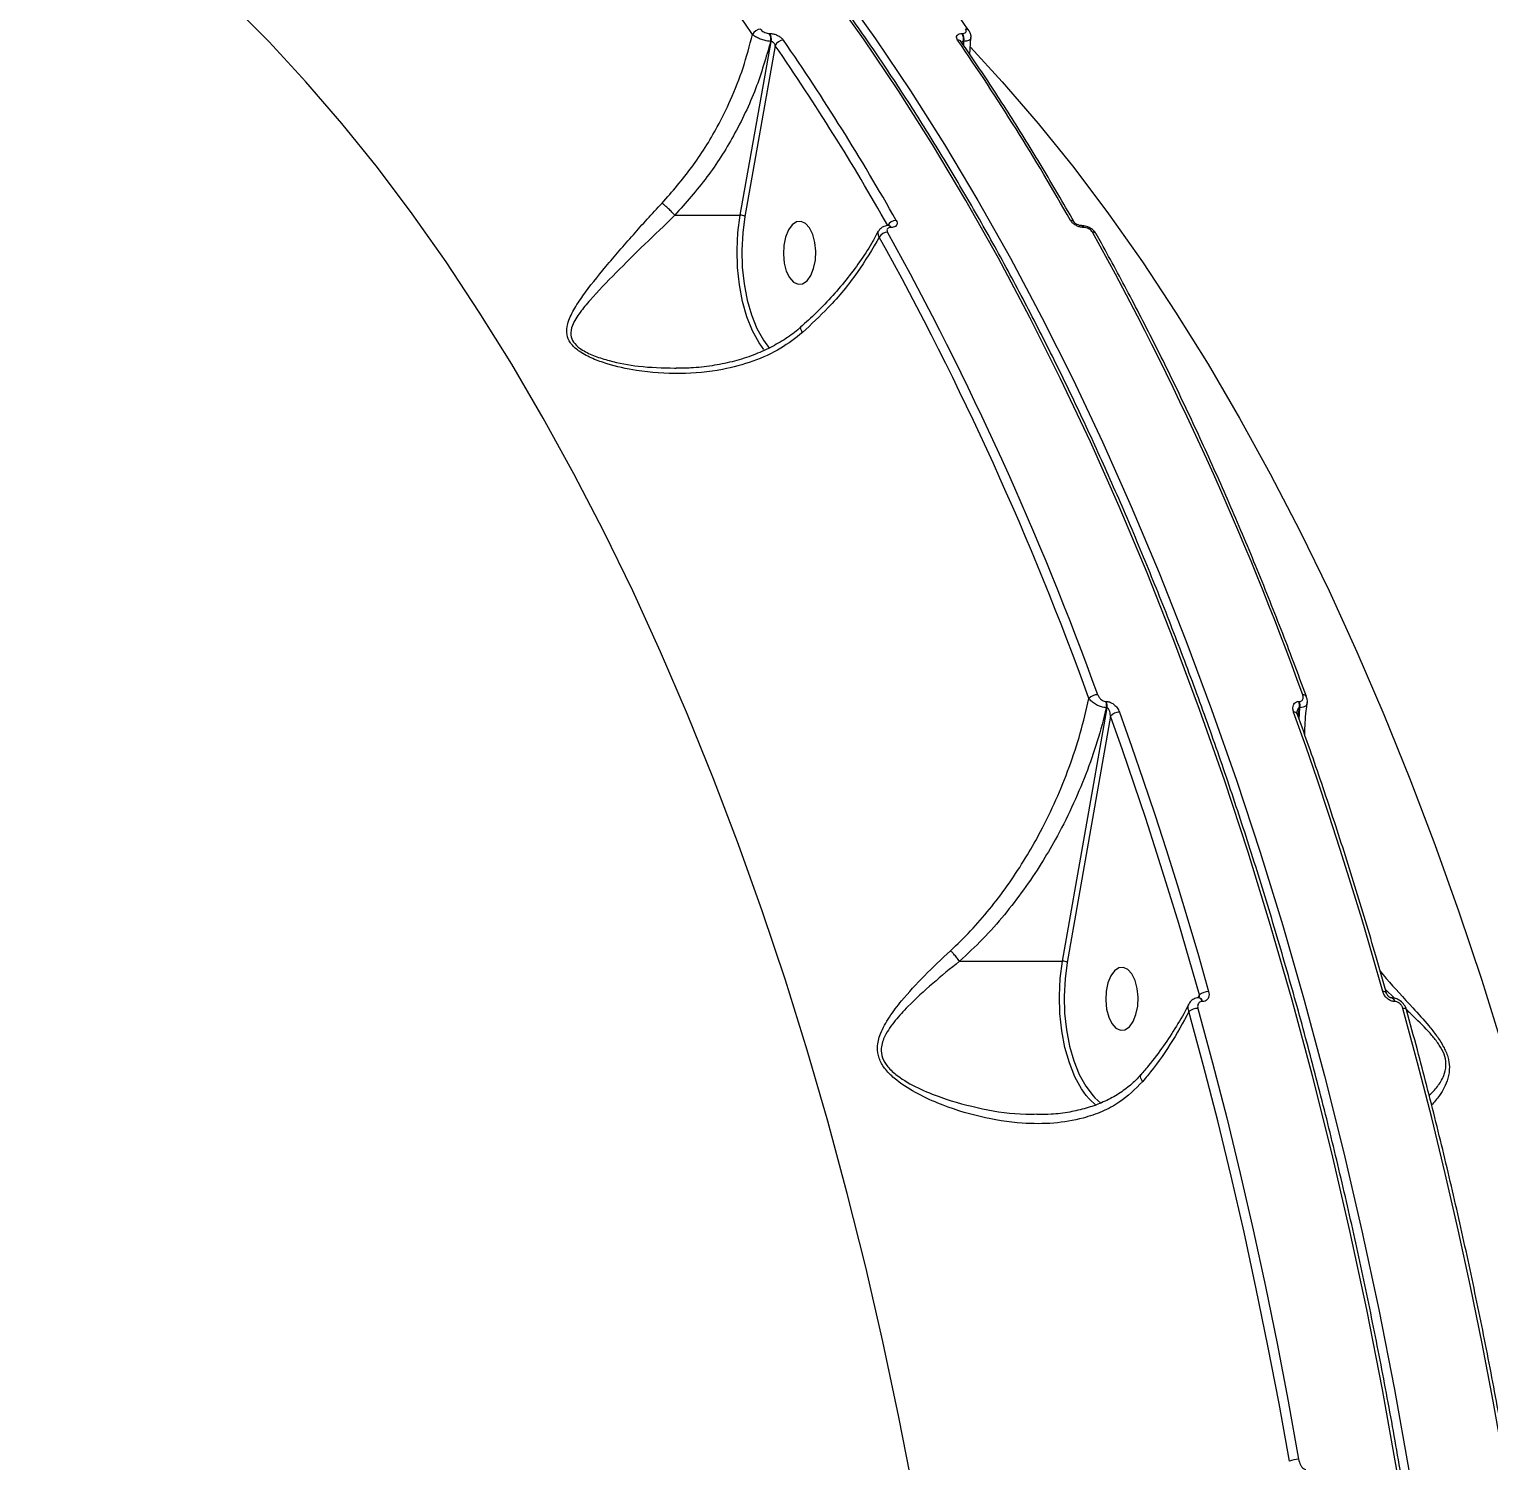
# Model space of a CAD drawing. Header units: millimetres. Extents: x -7735 to 7893, y -6545 to 6034.
# Drawn here: x 3726.1 to 3934.3, y 400.2 to 604.4 of the extents above; entities that cross this region are included whole.
import ezdxf

# ---------------------------------------------------------------- set-up
doc = ezdxf.new("R2010")
doc.units = ezdxf.units.MM
doc.layers.add('DIKOM_ОБЪЕКТ', color=7, linetype='Continuous')
doc.layers.add('DIKOM_РАЗМЕР_ОБЪЕКТА', color=7, linetype='Continuous')
doc.styles.add('style1', font='arial.ttf', dxfattribs={"width": 0.8})
doc.dimstyles.new('1-50', dxfattribs={"dimtxt": 300, "dimasz": 200, "dimexe": 100, "dimexo": 0, "dimgap": 100, "dimtad": 1, "dimtxsty": 'style1', "dimcen": 200, "dimclrd": 7, "dimclre": 7, "dimclrt": 7, "dimadec": 1, "dimazin": 2, "dimtfac": 1, "dimtmove": 0, "dimatfit": 2, "dimfxl": 0, "dimlwd": 25, "dimlwe": 18, "dimarcsym": 0})

# ---------------------------------------------------------------- blocks, each defined once
blk = doc.blocks.new('*D0')
at = {"layer": 'Defpoints', "color": 0, "transparency": 16777216}
for p in [(5893.22, 882.1), (-4595.74, 266.13), (5893.22, -5840.17)]:
    blk.add_point(p, dxfattribs=at)
at = {"layer": 'DIKOM_РАЗМЕР_ОБЪЕКТА', "color": 7, "lineweight": 18, "transparency": 16777216}
for p, q in [((5893.22, 882.1), (5893.22, -5940.17)), ((-4595.74, 266.13), (-4595.74, -5940.17))]:
    blk.add_line(p, q, dxfattribs=at)
at = {"layer": 'DIKOM_РАЗМЕР_ОБЪЕКТА', "color": 7, "lineweight": 25, "transparency": 16777216}
blk.add_line((-4395.74, -5840.17), (5693.22, -5840.17), dxfattribs=at)
at = {"layer": 'DIKOM_РАЗМЕР_ОБЪЕКТА', "color": 7, "transparency": 16777216}
for points in [[(-4395.74, -5806.84), (-4395.74, -5873.51), (-4595.74, -5840.17)], [(5693.22, -5806.84), (5693.22, -5873.51), (5893.22, -5840.17)]]:
    blk.add_solid(points, dxfattribs=at)
at = {"layer": 'DIKOM_РАЗМЕР_ОБЪЕКТА', "color": 7, "transparency": 16777216, "insert": (648.74, -5587), "char_height": 300, "attachment_point": 5, "style": 'style1'}
blk.add_mtext('10450', dxfattribs=at)

msp = doc.modelspace()

# ---------------------------------------------------------------- linework, layer by layer
at = {"layer": 'DIKOM_ОБЪЕКТ', "color": 7, "linetype": 'Continuous', "lineweight": 15}
for p, q in [((3827.527, 577.896), (3831.935, 602.697)), ((3832.527, 602.085), (3828.199, 577.733)), ((3831.686, 603.827), (3831.754, 603.827)), ((3831.935, 602.697), (3831.867, 602.697)), ((3859.184, 603.827), (3859.252, 603.827)), ((3859.364, 602.697), (3859.296, 602.31)), ((3859.433, 602.697), (3859.364, 602.697)), ((3859.413, 602.136), (3859.433, 602.697)), ((3860.28, 600.846), (3860.452, 603.213)), ((3818.195, 577.896), (3827.527, 577.896)), ((3848.726, 576.416), (3848.679, 576.416)), ((3849.073, 576.154), (3849.026, 576.154)), ((3876.202, 576.416), (3876.155, 576.416)), ((3876.55, 576.154), (3876.503, 576.154)), ((3818.171, 556.102), (3818.383, 556.091)), ((3879.704, 508.532), (3879.792, 508.532)), ((3907.222, 508.532), (3907.31, 508.532)), ((3873.518, 471.478), (3879.859, 507.632)), ((3880.35, 506.437), (3874.19, 471.316)), ((3879.859, 507.632), (3879.771, 507.632)), ((3907.009, 506.767), (3907.006, 506.776)), ((3907.289, 507.632), (3907.095, 506.526)), ((3907.279, 506.007), (3907.377, 507.632)), ((3907.377, 507.632), (3907.289, 507.632)), ((3858.809, 471.478), (3873.518, 471.478)), ((3892.864, 466.249), (3893.048, 466.668)), ((3920.894, 466.2), (3919.574, 467.468)), ((3893.014, 466.255), (3892.986, 466.255)), ((3893.467, 465.731), (3893.439, 465.731)), ((3920.472, 466.255), (3920.444, 466.255)), ((3920.925, 465.731), (3920.897, 465.731))]:
    msp.add_line(p, q, dxfattribs=at)
at = {"layer": 'DIKOM_ОБЪЕКТ', "color": 7, "linetype": 'Continuous', "lineweight": 15, "flags": 128}
for points in [[(3921.223, 398.895), (3919.152, 410.402), (3916.91, 421.787), (3914.499, 433.041), (3911.921, 444.155), (3909.178, 455.118), (3906.271, 465.923), (3903.205, 476.559), (3899.981, 487.018), (3896.602, 497.291), (3893.071, 507.369), (3889.391, 517.244), (3885.565, 526.908), (3881.596, 536.352), (3877.488, 545.568), (3873.243, 554.549), (3868.866, 563.287), (3864.361, 571.775), (3859.73, 580.005), (3854.979, 587.971), (3850.11, 595.666), (3845.128, 603.084), (3840.038, 610.217)], [(3841.752, 610.217), (3846.842, 603.084), (3851.824, 595.666), (3856.693, 587.971), (3861.445, 580.005), (3866.075, 571.775), (3870.581, 563.287), (3874.958, 554.549), (3879.202, 545.568), (3883.311, 536.352), (3887.279, 526.908), (3891.106, 517.244), (3894.786, 507.369), (3898.317, 497.291), (3901.696, 487.018), (3904.92, 476.559), (3907.986, 465.923), (3910.892, 455.118), (3913.635, 444.155), (3916.213, 433.041), (3918.624, 421.787), (3920.866, 410.402), (3922.937, 398.895)], [(3852.293, 395.545), (3850.174, 406.446), (3847.884, 417.217), (3845.427, 427.847), (3842.804, 438.326), (3840.018, 448.645), (3837.07, 458.795), (3833.965, 468.765), (3830.704, 478.547), (3827.291, 488.131), (3823.73, 497.508), (3820.023, 506.67), (3816.173, 515.609), (3812.185, 524.315), (3808.062, 532.781), (3803.808, 540.999), (3799.427, 548.962), (3794.923, 556.661), (3790.299, 564.09), (3785.562, 571.241), (3780.714, 578.109), (3775.761, 584.687), (3770.707, 590.968), (3765.556, 596.947), (3760.314, 602.618), (3754.985, 607.976)], [(3860.373, 601.87), (3864.902, 596.947), (3870.052, 590.968), (3875.107, 584.687), (3880.06, 578.109), (3884.907, 571.241), (3889.645, 564.09), (3894.268, 556.661), (3898.772, 548.962), (3903.154, 540.999), (3907.407, 532.781), (3911.53, 524.315), (3915.519, 515.609), (3919.368, 506.67), (3923.075, 497.508), (3926.637, 488.131), (3930.05, 478.547), (3933.31, 468.765), (3936.416, 458.795)], [(3830.909, 558.742), (3830.244, 559.679), (3829.296, 561.404), (3828.495, 563.39), (3827.859, 565.591), (3827.403, 567.953), (3827.138, 570.424), (3827.07, 572.943), (3827.201, 575.453), (3827.527, 577.896)], [(3828.199, 577.733), (3827.883, 575.365), (3827.756, 572.931), (3827.822, 570.488), (3828.079, 568.093), (3828.521, 565.802), (3829.138, 563.668), (3829.915, 561.742), (3830.834, 560.069), (3831.715, 558.869)], [(3838.001, 570.293), (3838.247, 571.482), (3838.309, 572.757), (3838.185, 574.015), (3837.882, 575.153), (3837.427, 576.08), (3836.856, 576.721), (3836.215, 577.023), (3835.556, 576.962), (3834.932, 576.543), (3834.395, 575.8), (3833.987, 574.793), (3833.742, 573.604), (3833.679, 572.329), (3833.804, 571.071), (3834.106, 569.933), (3834.562, 569.006), (3835.133, 568.365), (3835.774, 568.063), (3836.433, 568.124), (3837.056, 568.543), (3837.594, 569.286), (3838.001, 570.293)], [(3893.048, 466.668), (3891.587, 471.787), (3890.089, 476.865), (3888.555, 481.902), (3886.985, 486.897), (3885.379, 491.849), (3883.738, 496.757), (3882.061, 501.62), (3880.35, 506.437)], [(3881.629, 507.011), (3883.345, 502.182), (3885.025, 497.307), (3886.67, 492.388), (3888.28, 487.424), (3889.854, 482.417), (3891.392, 477.368), (3892.893, 472.278), (3894.357, 467.147)], [(3919.215, 467.147), (3917.751, 472.278), (3916.249, 477.368), (3914.712, 482.417), (3913.138, 487.424), (3911.528, 492.388), (3909.883, 497.307), (3908.203, 502.182), (3906.487, 507.011)], [(3876.899, 452.324), (3876.235, 453.261), (3875.287, 454.987), (3874.485, 456.973), (3873.849, 459.173), (3873.394, 461.536), (3873.128, 464.006), (3873.061, 466.525), (3873.191, 469.036), (3873.518, 471.478)], [(3874.19, 471.316), (3873.873, 468.948), (3873.747, 466.514), (3873.812, 464.07), (3874.069, 461.675), (3874.511, 459.384), (3875.128, 457.251), (3875.905, 455.325), (3876.824, 453.651), (3877.864, 452.27), (3878.139, 451.974)], [(3883.992, 463.875), (3884.237, 465.064), (3884.3, 466.339), (3884.175, 467.597), (3883.873, 468.736), (3883.418, 469.663), (3882.846, 470.303), (3882.205, 470.605), (3881.546, 470.544), (3880.923, 470.125), (3880.385, 469.382), (3879.978, 468.375), (3879.732, 467.186), (3879.67, 465.911), (3879.795, 464.654), (3880.097, 463.515), (3880.552, 462.588), (3881.123, 461.948), (3881.764, 461.646), (3882.423, 461.707), (3883.047, 462.126), (3883.584, 462.869), (3883.992, 463.875)], [(3892.829, 464.758), (3894.924, 456.985), (3896.935, 449.129), (3898.861, 441.193), (3900.702, 433.18), (3902.456, 425.095), (3904.122, 416.94), (3905.701, 408.72), (3907.19, 400.437)], [(3936.437, 400.437), (3934.947, 408.72), (3933.368, 416.94), (3931.702, 425.095), (3929.948, 433.18), (3928.108, 441.193), (3926.182, 449.129), (3924.17, 456.985), (3922.075, 464.758)], [(3922.585, 464.552), (3922.58, 464.566), (3922.537, 464.632), (3922.462, 464.686), (3922.357, 464.726), (3922.227, 464.75), (3922.075, 464.758)], [(3905.883, 400.14), (3904.397, 408.405), (3902.822, 416.607), (3901.159, 424.744), (3899.409, 432.812), (3897.572, 440.807), (3895.651, 448.725), (3893.644, 456.564), (3891.553, 464.32)], [(3878.288, 450.895), (3877.307, 451.836), (3876.899, 452.324)], [(3878.139, 451.974), (3879, 451.212), (3879.039, 451.182)]]:
    msp.add_lwpolyline(points, dxfattribs=at)
at = {"layer": 'DIKOM_ОБЪЕКТ', "color": 7, "linetype": 'Continuous', "lineweight": 15}
for centre, radius, start, end in [((3627.481, 465.228), 244.736, 34.4552, 49.01533), ((3830.478, 603.108), 1.33, 92.49631, 154.04717), ((3859.706, 603.838), 0.6, 37.78965, 93.72609), ((3830.289, 603.024), 1.612, 348.27455, 29.87018), ((3830.356, 603.024), 1.612, 348.29216, 29.87614), ((3833.746, 601.562), 1.326, 92.32021, 156.75852), ((3550.448, 407.727), 342.555, 29.50323, 34.56755), ((3550.813, 407.985), 343.522, 29.50447, 34.56658), ((3858.587, 602.284), 0.604, 37.75549, 93.50465), ((3575.779, 408.055), 343.393, 29.50314, 34.56714), ((3857.786, 603.024), 1.612, 348.29216, 29.87614), ((3857.852, 603.024), 1.614, 348.31462, 29.85368), ((3827.543, 576.486), 1.41, 62.23419, 90.62296), ((3849.826, 575.754), 1.413, 91.6119, 151.60975), ((3874.696, 576.598), 0.571, 34.3305, 95.22077), ((3848.592, 574.038), 1.437, 91.83105, 148.36256), ((3450.605, 354.759), 453.692, 19.86968, 29.0114), ((3450.933, 354.969), 454.664, 19.86927, 29.01162), ((3848.631, 575.991), 0.427, 22.38389, 83.63776), ((3848.68, 575.992), 0.425, 22.32136, 84.5358), ((3876.11, 575.993), 0.425, 22.27705, 84.61715), ((3876.153, 575.99), 0.429, 22.44857, 82.74664), ((3877.844, 574.905), 0.572, 34.31566, 95.14904), ((3480.18, 354.969), 454.664, 19.86927, 29.01162), ((3878.55, 507.745), 1.753, 90.61625, 136.08941), ((3877.991, 507.952), 1.808, 349.81778, 18.70088), ((3878.081, 507.953), 1.807, 349.79171, 18.69674), ((3905.51, 507.953), 1.807, 349.79171, 18.69674), ((3905.597, 507.952), 1.808, 349.81778, 18.70088), ((3907.854, 508.976), 0.527, 32.82167, 98.34494), ((3881.635, 505.285), 1.725, 90.19041, 138.12199), ((3906.567, 506.496), 0.52, 32.54008, 98.86), ((3873.533, 470.067), 1.411, 62.24583, 90.61132), ((3894.347, 465.146), 2.001, 89.69303, 130.46489), ((3919.308, 466.645), 0.511, 35.12275, 100.49486), ((3892.832, 462.675), 2.084, 90.08075, 127.84929), ((3892.845, 465.676), 0.597, 5.26361, 76.10171), ((3892.879, 465.679), 0.591, 5.04334, 77.36813), ((3920.309, 465.679), 0.59, 5.02371, 77.50554), ((3920.329, 465.675), 0.598, 5.3105, 75.81487), ((3907.176, 397.467), 2.97, 89.73259, 115.81857)]:
    msp.add_arc(centre, radius, start, end, dxfattribs=at)
for points, knots in [([(3932.8, 267.127), (3932.793, 269.147), (3932.772, 275.006), (3932.614, 284.701), (3932.272, 296.2), (3931.765, 307.676), (3931.097, 319.121), (3930.266, 330.527), (3929.276, 341.883), (3928.124, 353.183), (3926.814, 364.418), (3925.345, 375.578), (3923.719, 386.657), (3921.937, 397.645), (3920, 408.534), (3917.909, 419.316), (3915.667, 429.983), (3913.275, 440.528), (3910.735, 450.941), (3908.048, 461.215), (3905.217, 471.343), (3902.243, 481.316), (3899.13, 491.129), (3895.878, 500.772), (3892.491, 510.238), (3888.972, 519.522), (3885.322, 528.615), (3881.544, 537.511), (3877.642, 546.203), (3873.618, 554.685), (3869.475, 562.95), (3865.216, 570.992), (3860.845, 578.805), (3856.364, 586.383), (3851.777, 593.721), (3847.087, 600.812), (3842.298, 607.651), (3837.414, 614.234), (3832.437, 620.555), (3827.372, 626.609), (3822.223, 632.392), (3816.993, 637.9), (3811.686, 643.127), (3806.306, 648.07), (3800.858, 652.726), (3795.346, 657.09), (3789.773, 661.16), (3784.143, 664.931), (3778.463, 668.406), (3772.734, 671.558), (3768.115, 673.896), (3765.394, 675.073), (3764.612, 675.412)], [0, 0, 0, 0, 0.010755, 0.031188, 0.0516215, 0.072055, 0.0924886, 0.1129222, 0.1333561, 0.15379, 0.1742241, 0.1946586, 0.2150931, 0.2355279, 0.2559631, 0.2763985, 0.2968344, 0.3172704, 0.337707, 0.358144, 0.3785814, 0.3990193, 0.4194576, 0.4398964, 0.460336, 0.4807759, 0.5012165, 0.5216576, 0.5420995, 0.5625418, 0.5829848, 0.6034283, 0.6238724, 0.644317, 0.6647621, 0.6852074, 0.705653, 0.7260987, 0.7465444, 0.7669897, 0.7874344, 0.807878, 0.8283206, 0.8487614, 0.8692003, 0.8896364, 0.9100692, 0.9304985, 0.9509233, 0.9713432, 0.9917581, 1, 1, 1, 1]), ([(3860.18, 604.205), (3859.338, 605.398), (3856.894, 608.857), (3852.775, 614.386), (3847.798, 620.703), (3842.731, 626.75), (3837.579, 632.527), (3832.347, 638.028), (3827.038, 643.246), (3822.489, 647.431), (3819.701, 649.831), (3818.727, 650.67)], [0, 0, 0, 0, 0.0652724, 0.1892967, 0.3133235, 0.4373493, 0.5613707, 0.6853862, 0.8093934, 0.9333913, 1, 1, 1, 1]), ([(3830.42, 604.437), (3830.48, 604.365), (3830.6, 604.223), (3830.887, 604.034), (3831.209, 603.897), (3831.486, 603.834), (3831.635, 603.829), (3831.686, 603.827)], [0, 0, 0, 0, 0.2288096, 0.4578238, 0.6785157, 0.8883463, 1, 1, 1, 1]), ([(3859.252, 603.827), (3859.34, 603.833), (3859.515, 603.846), (3859.692, 603.944), (3859.779, 604.09), (3859.77, 604.262), (3859.699, 604.383), (3859.667, 604.437)], [0, 0, 0, 0, 0.2038859, 0.4080332, 0.6135032, 0.8265791, 1, 1, 1, 1]), ([(3860.436, 603.217), (3860.447, 603.262), (3860.494, 603.453), (3860.394, 603.801), (3860.289, 604.09), (3860.18, 604.205), (3860.178, 604.206)], [0, 0, 0, 0, 0.1286418, 0.5489713, 0.995089, 1, 1, 1, 1]), ([(3816.374, 579.614), (3817.831, 581.283), (3820.782, 584.662), (3823.924, 589.735), (3826.292, 594.532), (3828.036, 598.938), (3828.865, 602.1), (3829.282, 603.69)], [0, 0, 0, 0, 0.2398768, 0.4858728, 0.6394219, 0.8185479, 1, 1, 1, 1]), ([(3831.867, 602.697), (3831.213, 600.422), (3829.889, 595.813), (3826.744, 589.303), (3822.898, 583.185), (3819.775, 579.673), (3818.195, 577.896)], [0, 0, 0, 0, 0.2516499, 0.5098583, 0.7518711, 1, 1, 1, 1]), ([(3831.867, 602.697), (3831.765, 602.704), (3831.47, 602.724), (3830.916, 602.839), (3830.263, 603.063), (3829.668, 603.362), (3829.41, 603.581), (3829.282, 603.69)], [0, 0, 0, 0, 0.1131191, 0.3259289, 0.5480078, 0.7754116, 1, 1, 1, 1]), ([(3831.754, 603.827), (3831.831, 603.824), (3832.057, 603.816), (3832.483, 603.719), (3832.978, 603.507), (3833.419, 603.217), (3833.601, 602.997), (3833.692, 602.887)], [0, 0, 0, 0, 0.10828968, 0.32046516, 0.54306674, 0.77158508, 1, 1, 1, 1]), ([(3832.527, 602.085), (3832.504, 602.156), (3832.457, 602.295), (3832.331, 602.481), (3832.189, 602.612), (3832.077, 602.669), (3831.998, 602.692), (3831.961, 602.695), (3831.935, 602.697)], [0, 0, 0, 0, 0.2554207, 0.49897749, 0.71680065, 0.86162572, 0.90708995, 1, 1, 1, 1]), ([(3858.55, 602.887), (3858.501, 602.971), (3858.392, 603.158), (3858.381, 603.424), (3858.516, 603.647), (3858.785, 603.798), (3859.051, 603.817), (3859.184, 603.827)], [0, 0, 0, 0, 0.1742001, 0.3895935, 0.5958378, 0.7978867, 1, 1, 1, 1]), ([(3859.071, 602.648), (3859.065, 602.656), (3859.057, 602.667), (3859.06, 602.661), (3859.061, 602.659)], [0, 0, 0, 0, 0.6761134, 1, 1, 1, 1]), ([(3875.168, 576.92), (3874.393, 578.273), (3872.146, 582.198), (3868.341, 588.51), (3863.755, 595.757), (3860.62, 600.367), (3859.065, 602.654)], [0, 0, 0, 0, 0.1498885, 0.4347114, 0.7195436, 1, 1, 1, 1]), ([(3859.364, 602.697), (3859.327, 602.693), (3859.281, 602.688), (3859.202, 602.648), (3859.168, 602.608), (3859.139, 602.573)], [0, 0, 0, 0, 0.3987998, 0.48382, 1, 1, 1, 1]), ([(3860.44, 603.213), (3860.443, 603.195), (3860.462, 603.083), (3860.299, 602.92), (3859.963, 602.748), (3859.61, 602.714), (3859.433, 602.697)], [0, 0, 0, 0, 0.059654, 0.3723634, 0.6858873, 1, 1, 1, 1]), ([(3836.408, 561.161), (3835.399, 560.376), (3833.232, 558.69), (3829.341, 556.957), (3824.529, 555.661), (3818.912, 555.149), (3813.346, 555.548), (3809.177, 556.452), (3806.469, 557.41), (3804.686, 558.317), (3803.693, 559.168), (3803.081, 559.986), (3802.677, 560.98), (3802.858, 562.582), (3803.731, 564.413), (3805.507, 567.082), (3808.318, 570.574), (3811.522, 574.284), (3814.262, 577.346), (3815.667, 578.856), (3816.374, 579.614)], [0, 0, 0, 0, 0.0590554, 0.1267708, 0.1965301, 0.2899959, 0.3861943, 0.4527706, 0.4864324, 0.5209063, 0.5489134, 0.5542501, 0.5800472, 0.6152101, 0.6617352, 0.7094939, 0.8061391, 0.9056043, 0.952553, 1, 1, 1, 1]), ([(3818.193, 577.896), (3818.061, 578.043), (3817.796, 578.335), (3817.305, 578.817), (3816.867, 579.213), (3816.559, 579.471), (3816.421, 579.578), (3816.374, 579.614)], [0, 0, 0, 0, 0.2488048, 0.4976134, 0.7464268, 0.9127452, 1, 1, 1, 1]), ([(3818.193, 577.896), (3818.192, 577.896), (3816.747, 576.451), (3813.795, 573.697), (3809.729, 569.622), (3806.656, 566.475), (3804.617, 564.025), (3803.573, 562.391), (3803.233, 560.931), (3803.567, 560.026), (3804.13, 559.295), (3805.089, 558.539), (3806.828, 557.752), (3809.508, 556.93), (3813.313, 556.2), (3816.454, 556.137), (3818.171, 556.102)], [0, 0, 0, 0, 0.0000229, 0.1388319, 0.2813254, 0.4275296, 0.4947213, 0.5630267, 0.6112723, 0.6455618, 0.6526448, 0.6903088, 0.7374433, 0.7864468, 0.8832958, 1, 1, 1, 1]), ([(3818.195, 577.896), (3818.194, 577.896), (3818.194, 577.896), (3818.193, 577.896), (3818.193, 577.896), (3818.193, 577.896)], [0, 0, 0, 0, 0.46079085, 0.85320709, 1, 1, 1, 1]), ([(3849.786, 577.167), (3849.836, 577.053), (3849.937, 576.826), (3849.887, 576.522), (3849.69, 576.293), (3849.397, 576.171), (3849.165, 576.159), (3849.073, 576.154)], [0, 0, 0, 0, 0.215048, 0.4299887, 0.6447437, 0.8592532, 1, 1, 1, 1]), ([(3876.503, 576.154), (3876.405, 576.159), (3876.16, 576.171), (3875.729, 576.293), (3875.274, 576.522), (3874.88, 576.826), (3874.723, 577.053), (3874.644, 577.167)], [0, 0, 0, 0, 0.1407705, 0.3553309, 0.5700268, 0.7849381, 1, 1, 1, 1]), ([(3876.151, 576.418), (3876.128, 576.418), (3876.071, 576.417), (3875.918, 576.444), (3875.72, 576.507), (3875.509, 576.611), (3875.333, 576.735), (3875.224, 576.839), (3875.175, 576.907), (3875.172, 576.913), (3875.171, 576.915)], [0, 0, 0, 0, 0.0887714, 0.2207331, 0.3687924, 0.5325746, 0.6969615, 0.8338035, 0.9576764, 1, 1, 1, 1]), ([(3847.227, 575.647), (3846.971, 575.156), (3846.261, 573.792), (3844.812, 571.564), (3842.917, 568.98), (3840.768, 566.443), (3838.52, 564.071), (3836.901, 562.606), (3836.146, 561.923)], [0, 0, 0, 0, 0.1021398, 0.283913, 0.4672781, 0.6520033, 0.8376687, 1, 1, 1, 1]), ([(3847.369, 574.792), (3846.378, 573.09), (3844.371, 569.639), (3840.562, 565.043), (3837.662, 562.333), (3836.408, 561.161)], [0, 0, 0, 0, 0.3558607, 0.7214832, 1, 1, 1, 1]), ([(3847.369, 574.792), (3847.305, 574.939), (3847.177, 575.231), (3847.175, 575.52), (3847.263, 575.618), (3847.266, 575.622)], [0, 0, 0, 0, 0.4896388, 0.9789727, 1, 1, 1, 1]), ([(3848.679, 576.416), (3848.679, 576.416), (3848.46, 576.434), (3848.058, 576.342), (3847.555, 576.069), (3847.366, 575.777), (3847.278, 575.641)], [0, 0, 0, 0, 0.00042318, 0.38826067, 0.7151601, 1, 1, 1, 1]), ([(3849.026, 576.154), (3848.964, 576.151), (3848.808, 576.142), (3848.612, 576.06), (3848.48, 575.907), (3848.447, 575.704), (3848.513, 575.551), (3848.546, 575.475)], [0, 0, 0, 0, 0.1422353, 0.3570721, 0.5716149, 0.7857363, 1, 1, 1, 1]), ([(3848.807, 576.423), (3848.805, 576.421), (3848.801, 576.418), (3848.743, 576.418), (3848.721, 576.418)], [0, 0, 0, 0, 0.6167226, 1, 1, 1, 1]), ([(3878.302, 575.221), (3878.274, 575.278), (3878.159, 575.52), (3877.769, 575.887), (3877.136, 576.253), (3876.566, 576.434), (3876.263, 576.401), (3876.207, 576.395)], [0, 0, 0, 0, 0.0780345, 0.3328886, 0.6248225, 0.9304004, 1, 1, 1, 1]), ([(3877.793, 575.475), (3877.741, 575.551), (3877.636, 575.704), (3877.374, 575.907), (3877.07, 576.06), (3876.781, 576.142), (3876.616, 576.151), (3876.55, 576.154)], [0, 0, 0, 0, 0.2142603, 0.4284191, 0.6428081, 0.8576869, 1, 1, 1, 1]), ([(3908.297, 509.262), (3907.69, 510.905), (3905.929, 515.669), (3902.914, 523.413), (3899.211, 532.425), (3895.379, 541.235), (3891.425, 549.838), (3887.35, 558.229), (3883.23, 566.255), (3880.194, 571.872), (3878.565, 574.783), (3878.317, 575.228)], [0, 0, 0, 0, 0.0688405, 0.199647, 0.3304594, 0.4612759, 0.5920962, 0.7229198, 0.8537482, 0.9776938, 1, 1, 1, 1]), ([(3836.139, 561.936), (3836.007, 561.812), (3835.283, 561.131), (3833.751, 560.093), (3831.53, 558.824), (3829.048, 557.776), (3826.359, 556.95), (3823.486, 556.394), (3820.808, 556.078), (3819.088, 556.074), (3818.38, 556.073)], [0, 0, 0, 0, 0.0283428, 0.155355, 0.2898638, 0.4317219, 0.5796953, 0.7321419, 0.8897665, 1, 1, 1, 1]), ([(3836.408, 561.161), (3836.393, 561.187), (3836.332, 561.29), (3836.214, 561.516), (3836.122, 561.773), (3836.172, 561.847), (3836.194, 561.88)], [0, 0, 0, 0, 0.0711541, 0.2788363, 0.6763913, 1, 1, 1, 1]), ([(3857.525, 472.982), (3857.77, 473.208), (3859.002, 474.35), (3861.124, 476.541), (3864.689, 480.769), (3867.779, 485.291), (3870.606, 490.317), (3872.627, 494.483), (3874.521, 499.186), (3876.121, 504.02), (3876.899, 507.314), (3877.287, 508.961)], [0, 0, 0, 0, 0.0242947, 0.1222458, 0.2202156, 0.421513, 0.511887, 0.6322339, 0.7525893, 0.8762948, 1, 1, 1, 1]), ([(3879.771, 507.632), (3879.69, 507.638), (3879.424, 507.657), (3878.937, 507.779), (3878.33, 508.044), (3877.766, 508.418), (3877.437, 508.748), (3877.308, 508.931), (3877.287, 508.961)], [0, 0, 0, 0, 0.0891935, 0.2936558, 0.4896044, 0.7163585, 0.9545651, 1, 1, 1, 1]), ([(3878.531, 509.498), (3878.596, 509.359), (3878.71, 509.113), (3878.994, 508.816), (3879.284, 508.624), (3879.529, 508.541), (3879.663, 508.534), (3879.704, 508.532)], [0, 0, 0, 0, 0.302581, 0.534666, 0.7254199, 0.9171331, 1, 1, 1, 1]), ([(3879.792, 508.532), (3879.853, 508.529), (3880.065, 508.519), (3880.453, 508.383), (3880.917, 508.07), (3881.358, 507.602), (3881.533, 507.22), (3881.629, 507.011)], [0, 0, 0, 0, 0.0796408, 0.2756701, 0.4707637, 0.7105443, 1, 1, 1, 1]), ([(3906.487, 507.011), (3906.477, 507.039), (3906.406, 507.246), (3906.349, 507.601), (3906.417, 508.013), (3906.596, 508.303), (3906.862, 508.494), (3907.102, 508.519), (3907.222, 508.532)], [0, 0, 0, 0, 0.0392124, 0.2872225, 0.4952084, 0.6710003, 0.8352715, 1, 1, 1, 1]), ([(3907.31, 508.532), (3907.388, 508.54), (3907.544, 508.556), (3907.716, 508.679), (3907.828, 508.864), (3907.868, 509.123), (3907.83, 509.347), (3907.784, 509.479), (3907.778, 509.498)], [0, 0, 0, 0, 0.1673339, 0.3344605, 0.5091491, 0.7130678, 0.9577061, 1, 1, 1, 1]), ([(3908.401, 508.329), (3908.393, 508.254), (3908.375, 508.075), (3908.172, 507.857), (3907.842, 507.681), (3907.533, 507.649), (3907.377, 507.632)], [0, 0, 0, 0, 0.19393186, 0.46169556, 0.72802127, 1, 1, 1, 1]), ([(3908.057, 503.815), (3908.102, 504.945), (3908.162, 506.443), (3908.372, 507.956), (3908.423, 508.326)], [0, 0, 0, 0, 0.75505867, 1, 1, 1, 1]), ([(3908.415, 508.325), (3908.418, 508.338), (3908.47, 508.536), (3908.431, 508.865), (3908.314, 509.151), (3908.271, 509.257)], [0, 0, 0, 0, 0.0411876, 0.6437107, 1, 1, 1, 1]), ([(3879.771, 507.632), (3879.358, 506.041), (3878.534, 502.859), (3876.862, 498.108), (3874.869, 493.401), (3872.712, 489.156), (3870.408, 485.24), (3868.003, 481.65), (3865.217, 478.041), (3862.176, 474.597), (3859.929, 472.518), (3858.806, 471.479)], [0, 0, 0, 0, 0.1183254, 0.2366523, 0.3581426, 0.4796259, 0.5712573, 0.6768273, 0.7823849, 0.8912041, 1, 1, 1, 1]), ([(3880.35, 506.437), (3880.336, 506.599), (3880.31, 506.885), (3880.206, 507.245), (3880.097, 507.465), (3880, 507.575), (3879.928, 507.624), (3879.88, 507.63), (3879.859, 507.632)], [0, 0, 0, 0, 0.3509446, 0.6182161, 0.8028781, 0.8792399, 0.9492473, 1, 1, 1, 1]), ([(3907.02, 506.77), (3906.999, 506.82), (3906.945, 506.95), (3906.955, 507.064), (3906.953, 507.063), (3906.953, 507.063)], [0, 0, 0, 0, 0.3301428, 0.849343, 1, 1, 1, 1]), ([(3907.289, 507.632), (3907.267, 507.63), (3907.223, 507.624), (3907.141, 507.566), (3907.054, 507.435), (3906.988, 507.256), (3906.969, 507.125), (3906.961, 507.071)], [0, 0, 0, 0, 0.1027516, 0.2045189, 0.4539962, 0.7780286, 1, 1, 1, 1]), ([(3919.726, 466.939), (3919.224, 468.709), (3917.767, 473.844), (3915.247, 482.226), (3912.121, 492.023), (3909.358, 500.19), (3907.618, 505.061), (3907.006, 506.776)], [0, 0, 0, 0, 0.1293236, 0.3750454, 0.6207761, 0.8665153, 1, 1, 1, 1]), ([(3884.955, 454.323), (3883.89, 453.26), (3882.16, 451.535), (3879.16, 449.979), (3876.052, 448.894), (3872.225, 448.273), (3867.273, 448.282), (3861.682, 449.171), (3856.556, 450.792), (3852.46, 452.708), (3849.853, 454.372), (3848.124, 456.091), (3847.252, 457.623), (3847.001, 459.361), (3847.525, 461.382), (3848.782, 463.568), (3850.885, 466.306), (3853.769, 469.451), (3856.265, 471.797), (3857.525, 472.982)], [0, 0, 0, 0, 0.0742594, 0.1205062, 0.1678161, 0.2375795, 0.3094458, 0.4056702, 0.5047079, 0.5602508, 0.6168548, 0.648478, 0.6753878, 0.7024606, 0.738688, 0.7871105, 0.8368193, 0.9176542, 1, 1, 1, 1]), ([(3858.806, 471.479), (3858.69, 471.641), (3858.459, 471.965), (3858.049, 472.444), (3857.733, 472.779), (3857.574, 472.934), (3857.525, 472.982)], [0, 0, 0, 0, 0.3252561, 0.6505219, 0.8925552, 1, 1, 1, 1]), ([(3858.809, 471.478), (3857.518, 470.425), (3854.915, 468.303), (3851.873, 465.497), (3849.588, 463.023), (3848.199, 461.089), (3847.544, 459.255), (3847.726, 457.678), (3848.58, 456.303), (3850.295, 454.792), (3852.894, 453.342), (3856.953, 451.689), (3862.101, 450.334), (3866.741, 449.603), (3869.322, 449.676), (3869.852, 449.691)], [0, 0, 0, 0, 0.11524845, 0.23235892, 0.30004977, 0.36886662, 0.41698331, 0.45180274, 0.48660123, 0.52883092, 0.60597414, 0.68531828, 0.82284033, 0.96362974, 1, 1, 1, 1]), ([(3858.806, 471.479), (3858.806, 471.479), (3858.807, 471.478), (3858.808, 471.478), (3858.808, 471.478), (3858.809, 471.478)], [0, 0, 0, 0, 0.2963703, 0.6980816, 1, 1, 1, 1]), ([(3918.837, 470.051), (3919.12, 469.707), (3920.514, 468.012), (3922.951, 465.457), (3925.416, 462.716), (3926.889, 460.864), (3927.869, 459.378), (3928.547, 457.82), (3928.788, 456.21), (3928.536, 454.737), (3927.992, 453.428), (3927.184, 452.09), (3926.554, 451.38), (3926.168, 450.944)], [0, 0, 0, 0, 0.05387563, 0.26537385, 0.38778218, 0.44977411, 0.51356733, 0.57325883, 0.63308166, 0.71338428, 0.79309278, 0.87298798, 1, 1, 1, 1]), ([(3892.979, 466.258), (3893, 466.322), (3893.042, 466.454), (3893.046, 466.596), (3893.048, 466.668)], [0, 0, 0, 0, 0.4849003, 1, 1, 1, 1]), ([(3894.357, 467.147), (3894.385, 467.012), (3894.444, 466.723), (3894.374, 466.321), (3894.175, 465.993), (3893.868, 465.773), (3893.601, 465.745), (3893.467, 465.731)], [0, 0, 0, 0, 0.1890041, 0.4045135, 0.6068246, 0.8033429, 1, 1, 1, 1]), ([(3920.897, 465.731), (3920.831, 465.734), (3920.617, 465.745), (3920.223, 465.881), (3919.776, 466.199), (3919.404, 466.643), (3919.278, 466.979), (3919.215, 467.147)], [0, 0, 0, 0, 0.0931621, 0.303831, 0.5302285, 0.7651986, 1, 1, 1, 1]), ([(3920.438, 466.257), (3920.43, 466.257), (3920.413, 466.256), (3920.327, 466.275), (3920.21, 466.327), (3920.072, 466.421), (3919.93, 466.559), (3919.808, 466.729), (3919.742, 466.87), (3919.73, 466.928), (3919.728, 466.937)], [0, 0, 0, 0, 0.0920568, 0.2056791, 0.3189522, 0.4536291, 0.6001816, 0.7736021, 0.9657943, 1, 1, 1, 1]), ([(3891.511, 465.369), (3891.464, 465.27), (3890.971, 464.217), (3889.785, 462.212), (3887.935, 459.385), (3886.216, 457.07), (3885.05, 455.733), (3884.669, 455.296)], [0, 0, 0, 0, 0.0291551, 0.3074344, 0.5861184, 0.864657, 1, 1, 1, 1]), ([(3891.553, 464.32), (3891.503, 464.474), (3891.395, 464.805), (3891.407, 465.17), (3891.516, 465.324), (3891.538, 465.355)], [0, 0, 0, 0, 0.4072422, 0.8788818, 1, 1, 1, 1]), ([(3892.987, 466.241), (3892.942, 466.245), (3892.689, 466.269), (3892.229, 466.111), (3891.757, 465.788), (3891.603, 465.474), (3891.546, 465.358)], [0, 0, 0, 0, 0.07497891, 0.41730075, 0.78421897, 1, 1, 1, 1]), ([(3893.439, 465.731), (3893.349, 465.721), (3893.168, 465.701), (3892.959, 465.551), (3892.821, 465.327), (3892.77, 465.05), (3892.81, 464.851), (3892.829, 464.758)], [0, 0, 0, 0, 0.1951756, 0.3900544, 0.5932398, 0.8110894, 1, 1, 1, 1]), ([(3922.571, 464.55), (3922.559, 464.607), (3922.496, 464.908), (3922.168, 465.43), (3921.583, 465.956), (3920.969, 466.237), (3920.603, 466.23), (3920.474, 466.227)], [0, 0, 0, 0, 0.0618004, 0.3256541, 0.6139858, 0.8635312, 1, 1, 1, 1]), ([(3922.075, 464.758), (3922.032, 464.873), (3921.947, 465.102), (3921.694, 465.406), (3921.387, 465.626), (3921.116, 465.721), (3920.969, 465.729), (3920.925, 465.731)], [0, 0, 0, 0, 0.23364111, 0.46725202, 0.69554247, 0.90860161, 1, 1, 1, 1]), ([(3925.807, 452.343), (3925.83, 452.361), (3926.242, 452.695), (3927.023, 453.555), (3927.875, 454.933), (3928.299, 456.404), (3928.132, 457.857), (3927.492, 459.224), (3926.582, 460.482), (3925.843, 461.314), (3924.682, 462.558), (3923.64, 463.561), (3922.728, 464.438), (3922.559, 464.6)], [0, 0, 0, 0, 0.0091983, 0.1692713, 0.3279699, 0.4403947, 0.52143, 0.6022728, 0.6841868, 0.7666306, 0.7801079, 0.9594, 1, 1, 1, 1]), ([(3936.934, 400.288), (3936.597, 402.2), (3935.619, 407.745), (3933.883, 416.843), (3931.677, 427.538), (3929.32, 438.111), (3926.812, 448.554), (3924.552, 457.356), (3923.105, 462.65), (3922.585, 464.552)], [0, 0, 0, 0, 0.086464, 0.2507433, 0.4150279, 0.5793143, 0.743605, 0.9078983, 1, 1, 1, 1]), ([(3891.553, 464.32), (3890.693, 462.734), (3889.006, 459.622), (3886.589, 456.312), (3885.18, 454.597), (3884.955, 454.323)], [0, 0, 0, 0, 0.466535, 0.9150169, 1, 1, 1, 1]), ([(3884.672, 455.31), (3884.558, 455.167), (3884.012, 454.484), (3882.809, 453.456), (3881.063, 452.234), (3879.072, 451.236), (3876.881, 450.472), (3874.479, 449.922), (3872.122, 449.61), (3870.54, 449.601), (3869.851, 449.597)], [0, 0, 0, 0, 0.0336451, 0.1603755, 0.2933044, 0.4316408, 0.5745655, 0.7205578, 0.8783764, 1, 1, 1, 1]), ([(3884.955, 454.323), (3884.941, 454.343), (3884.823, 454.513), (3884.664, 454.815), (3884.594, 455.133), (3884.68, 455.234), (3884.715, 455.276)], [0, 0, 0, 0, 0.0465441, 0.3949562, 0.7492098, 1, 1, 1, 1]), ([(3907.19, 400.437), (3907.257, 400.167), (3907.355, 399.773), (3907.638, 399.33), (3907.861, 399.111), (3908.07, 398.995), (3908.192, 398.983), (3908.247, 398.978)], [0, 0, 0, 0, 0.4299767, 0.6257763, 0.7881305, 0.9052427, 1, 1, 1, 1])]:
    msp.add_open_spline(points, degree=3, knots=knots, dxfattribs=at)

# ---------------------------------------------------------------- dimensions: what is measured, and where the dimension line sits
at = {"layer": 'DIKOM_РАЗМЕР_ОБЪЕКТА'}
dim = msp.add_linear_dim(base=(5893.216, -5840.173), p1=(-4595.736, 266.125), p2=(5893.216, 882.098), text='10450', dimstyle='1-50', dxfattribs=at)
dim.commit()
dim.dimension.update_dxf_attribs({"geometry": '*D0', "text_midpoint": (648.74, -5840.173), "dimtype": 160})

doc.saveas('drawing.dxf')
